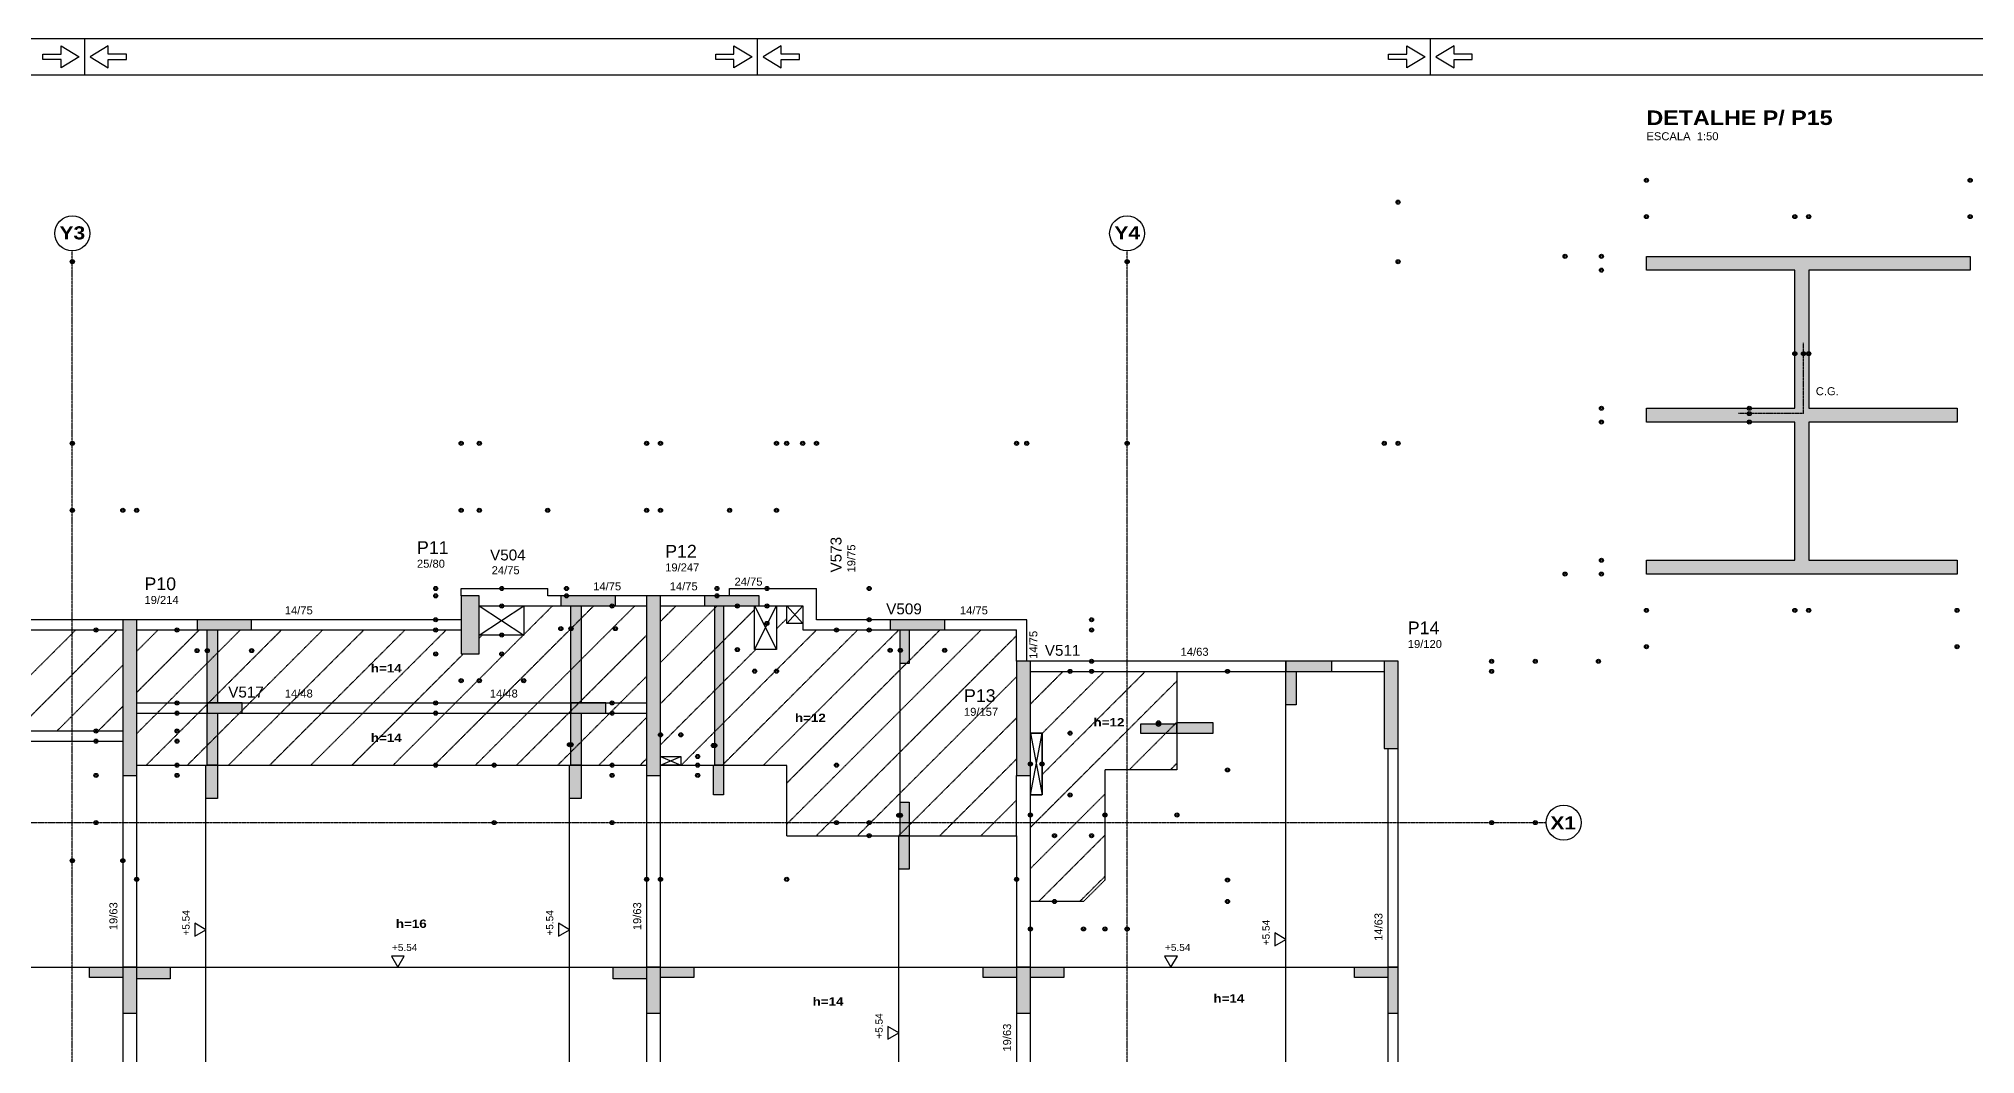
# Model space of a CAD drawing. Extents: x -15895 to 12929, y -2522 to 15173.
# Drawn here: x -11863 to -9201, y 13776 to 15173 of the extents above; entities that cross this region are included whole.
import ezdxf

# ---------------------------------------------------------------- set-up
doc = ezdxf.new("R2010")
doc.units = 0
for name, pattern in [('ESTILO_TQS_0001', [1, 0.7, -0.3]), ('ESTILO_TQS_0002', [0.4, 0.1, -0.3]), ('ESTILO_TQS_0006', [0.3, 0.2, -0.1]), ('ESTILO_TQS_0007', [2.1, 1.5, -0.2, 0.2, -0.2])]:
    doc.linetypes.add(name, pattern=pattern)
for name, color, linetype in [('MTH-179', 1, 'Continuous'), ('MTH-224', 4, 'Continuous'), ('MTH-230', 1, 'Continuous'), ('MTH-DIM-PILAR', 3, 'Continuous'), ('MTH-DIM-VIGA', 3, 'Continuous'), ('MTH-EIXO-214', 4, 'Continuous'), ('MTH-EIXO-217', 8, 'Continuous'), ('MTH-FACE-VIGA', 7, 'Continuous'), ('MTH-LINHA-SEÇÃO', 16, 'Continuous'), ('MTH-MARGEM', 5, 'Continuous'), ('MTH-PILAR-SEGUE', 5, 'Continuous'), ('MTH-SIMB_COTA', 3, 'Continuous'), ('MTH-SOMBRA21', 150, 'Continuous'), ('MTH-SOMBRA25', 253, 'Continuous'), ('MTH-TIT1-PILAR', 5, 'Continuous'), ('MTH-TIT1-VIGA', 5, 'Continuous'), ('MTH-TRACEJADO-216', 1, 'Continuous'), ('MTH-TXT', 4, 'Continuous'), ('MTH-TXT-NEGRITO', 5, 'Continuous'), ('MTH-TXT-NOTAS', 3, 'Continuous'), ('MTH-VIGA-INVERTIDA', 7, 'ESTILO_TQS_0002')]:
    doc.layers.add(name, color=color, linetype=linetype)
doc.styles.add('TQS_ARIAL', font='arial.ttf')
doc.styles.add('TQS_ARIAL_BLACK', font='ariblk.ttf')

msp = doc.modelspace()

# ---------------------------------------------------------------- linework, layer by layer
at = {"layer": 'MTH-179', "linetype": 'Continuous'}
for p, q in [((-8099.64, 15172.93), (-15894.64, 15172.93)), ((-11799.64, 15122.93), (-11799.64, 15172.93)), ((-10874.64, 15122.93), (-10874.64, 15172.93)), ((-9949.64, 15122.93), (-9949.64, 15172.93))]:
    msp.add_line(p, q, dxfattribs=at)
for points in [[(-11807.14, 15147.93), (-11832.14, 15132.93), (-11832.14, 15144.18), (-11857.14, 15144.18), (-11857.14, 15151.68), (-11832.14, 15151.68), (-11832.14, 15162.93), (-11807.14, 15147.93)], [(-11792.14, 15147.93), (-11767.14, 15132.93), (-11767.14, 15144.18), (-11742.14, 15144.18), (-11742.14, 15151.68), (-11767.14, 15151.68), (-11767.14, 15162.93), (-11792.14, 15147.93)], [(-10882.14, 15147.93), (-10907.14, 15132.93), (-10907.14, 15144.18), (-10932.14, 15144.18), (-10932.14, 15151.68), (-10907.14, 15151.68), (-10907.14, 15162.93), (-10882.14, 15147.93)], [(-10867.14, 15147.93), (-10842.14, 15132.93), (-10842.14, 15144.18), (-10817.14, 15144.18), (-10817.14, 15151.68), (-10842.14, 15151.68), (-10842.14, 15162.93), (-10867.14, 15147.93)], [(-9957.14, 15147.93), (-9982.14, 15132.93), (-9982.14, 15144.18), (-10007.14, 15144.18), (-10007.14, 15151.68), (-9982.14, 15151.68), (-9982.14, 15162.93), (-9957.14, 15147.93)], [(-9942.14, 15147.93), (-9917.14, 15132.93), (-9917.14, 15144.18), (-9892.14, 15144.18), (-9892.14, 15151.68), (-9917.14, 15151.68), (-9917.14, 15162.93), (-9942.14, 15147.93)]]:
    msp.add_lwpolyline(points, dxfattribs=at)
at = {"layer": 'MTH-224', "linetype": 'Continuous'}
for points in [[(-11648.43, 13938.58), (-11633.13, 13947.41), (-11648.43, 13956.24), (-11648.43, 13938.58)], [(-11148.46, 13938.58), (-11133.16, 13947.41), (-11148.46, 13956.24), (-11148.46, 13938.58)], [(-10163.73, 13925.23), (-10148.44, 13934.06), (-10163.73, 13942.89), (-10163.73, 13925.23)], [(-11377.95, 13911.02), (-11369.12, 13895.73), (-11360.28, 13911.02), (-11377.95, 13911.02)], [(-10315.31, 13911.02), (-10306.48, 13895.73), (-10297.64, 13911.02), (-10315.31, 13911.02)], [(-10695.74, 13796.72), (-10680.44, 13805.55), (-10695.74, 13814.38), (-10695.74, 13796.72)]]:
    msp.add_lwpolyline(points, dxfattribs=at)
at = {"layer": 'MTH-230', "linetype": 'Continuous'}
for p, q in [((-11257.16, 14352.66), (-11196.16, 14392.66)), ((-11257.16, 14392.66), (-11196.16, 14352.66)), ((-10878.66, 14332.66), (-10848.66, 14392.66)), ((-10878.66, 14392.66), (-10848.66, 14332.66)), ((-10834.66, 14392.66), (-10812.66, 14368.66)), ((-10834.66, 14368.66), (-10812.66, 14392.66)), ((-10499.66, 14132.66), (-10483.66, 14217.66)), ((-10499.66, 14217.66), (-10483.66, 14132.66)), ((-11008.16, 14173.66), (-10980.16, 14185.66)), ((-11008.16, 14185.66), (-10980.16, 14173.66))]:
    msp.add_line(p, q, dxfattribs=at)
for centre in [(-11816.66, 14905.16), (-10366.66, 14905.16), (-9766.66, 14094.66)]:
    msp.add_circle(centre, 24, dxfattribs=at)
at = {"layer": 'MTH-EIXO-214', "linetype": 'ESTILO_TQS_0007'}
for p, q in [((-11816.66, 12264.34), (-11816.66, 14881.16)), ((-10366.66, 12264.34), (-10366.66, 14881.16)), ((-15560.66, 14094.66), (-9790.66, 14094.66))]:
    msp.add_line(p, q, dxfattribs=at)
at = {"layer": 'MTH-EIXO-217', "linetype": 'ESTILO_TQS_0007'}
for q in [(-9436.9, 14754.69), (-9526.45, 14657.32)]:
    msp.add_line((-9436.9, 14657.32), q, dxfattribs=at)
at = {"layer": 'MTH-FACE-VIGA', "linetype": 'Continuous'}
for p, q in [((-11282.16, 14416.66), (-11163.16, 14416.66)), ((-11282.16, 14406.66), (-11282.16, 14416.66)), ((-11163.16, 14406.66), (-11163.16, 14416.66)), ((-11027.16, 14406.66), (-11163.16, 14406.66)), ((-10913.16, 14406.66), (-11008.16, 14406.66)), ((-10913.16, 14406.66), (-10913.16, 14416.66)), ((-10913.16, 14416.66), (-10793.66, 14416.66)), ((-10793.66, 14373.66), (-10793.66, 14416.66)), ((-11257.16, 14392.66), (-11027.16, 14392.66)), ((-11008.16, 14392.66), (-10848.66, 14392.66)), ((-10812.66, 14392.66), (-10812.66, 14373.66)), ((-11747.16, 14373.66), (-12197.16, 14373.66)), ((-12197.16, 14359.66), (-11747.16, 14359.66)), ((-11282.16, 14373.66), (-11728.16, 14373.66)), ((-11728.16, 14359.66), (-11282.16, 14359.66)), ((-10812.66, 14373.66), (-10812.66, 14359.66)), ((-10812.66, 14359.66), (-10793.66, 14359.66)), ((-10504.66, 14373.66), (-10793.66, 14373.66)), ((-10793.66, 14359.66), (-10518.66, 14359.66)), ((-10518.66, 14316.66), (-10518.66, 14359.66)), ((-10504.66, 14316.66), (-10504.66, 14373.66)), ((-10013.16, 14316.66), (-10499.66, 14316.66)), ((-10499.66, 14302.66), (-10013.16, 14302.66)), ((-11728.16, 14259.26), (-11027.16, 14259.26)), ((-11728.16, 14245.26), (-11027.16, 14245.26)), ((-11747.16, 14220.66), (-12197.16, 14220.66)), ((-12197.16, 14206.66), (-11747.16, 14206.66)), ((-10008.16, 14196.66), (-10008.16, 13653.16)), ((-9994.16, 13653.16), (-9994.16, 14196.66)), ((-11747.16, 14159.66), (-11747.16, 13716.66)), ((-11728.16, 13716.66), (-11728.16, 14159.66)), ((-11027.16, 14159.66), (-11027.16, 13716.66)), ((-11008.16, 13716.66), (-11008.16, 14159.66)), ((-10518.66, 14076.66), (-10518.66, 14159.66)), ((-10499.66, 13653.16), (-10499.66, 14159.66)), ((-10518.66, 14076.66), (-10518.66, 13653.16))]:
    msp.add_line(p, q, dxfattribs=at)
for points in [[(-11257.16, 14392.66), (-11196.16, 14392.66), (-11196.16, 14352.66), (-11257.16, 14352.66), (-11257.16, 14392.66)], [(-10878.66, 14392.66), (-10848.66, 14392.66), (-10848.66, 14332.66), (-10878.66, 14332.66), (-10878.66, 14392.66)], [(-10834.66, 14392.66), (-10812.66, 14392.66), (-10812.66, 14368.66), (-10834.66, 14368.66), (-10834.66, 14392.66)], [(-10499.66, 14217.66), (-10483.66, 14217.66), (-10483.66, 14132.66), (-10499.66, 14132.66), (-10499.66, 14217.66)], [(-11008.16, 14185.66), (-10980.16, 14185.66), (-10980.16, 14173.66), (-11008.16, 14173.66), (-11008.16, 14185.66)]]:
    msp.add_lwpolyline(points, dxfattribs=at)
at = {"layer": 'MTH-LINHA-SEÇÃO', "linetype": 'Continuous'}
for p, q in [((-11131.16, 14173.66), (-11131.16, 14392.66)), ((-11631.13, 14173.66), (-11631.13, 14359.66)), ((-10678.44, 14076.66), (-10678.44, 14359.66)), ((-10148.44, 13628.16), (-10148.44, 14316.66)), ((-10298.16, 14231.88), (-10298.16, 14229.88)), ((-11633.13, 13721.16), (-11633.13, 14173.66)), ((-11133.16, 13556.66), (-11133.16, 14173.66)), ((-10680.44, 12910.66), (-10680.44, 14076.66)), ((-12216.16, 13895.73), (-9994.16, 13895.73))]:
    msp.add_line(p, q, dxfattribs=at)
for points in [[(-11070.16, 14406.66), (-11145.16, 14406.66), (-11145.16, 14392.66), (-11070.16, 14392.66), (-11070.16, 14406.66)], [(-10872.46, 14406.66), (-10947.46, 14406.66), (-10947.46, 14392.66), (-10872.46, 14392.66), (-10872.46, 14406.66)], [(-11131.16, 14259.26), (-11131.16, 14392.66), (-11117.16, 14392.66), (-11117.16, 14259.26), (-11131.16, 14259.26)], [(-10933.46, 14173.66), (-10933.46, 14392.66), (-10921.46, 14392.66), (-10921.46, 14173.66), (-10933.46, 14173.66)], [(-11570.13, 14373.66), (-11645.13, 14373.66), (-11645.13, 14359.66), (-11570.13, 14359.66), (-11570.13, 14373.66)], [(-11631.13, 14259.26), (-11631.13, 14359.66), (-11617.13, 14359.66), (-11617.13, 14259.26), (-11631.13, 14259.26)], [(-10617.44, 14373.66), (-10692.44, 14373.66), (-10692.44, 14359.66), (-10617.44, 14359.66), (-10617.44, 14373.66)], [(-10678.44, 14313.66), (-10678.44, 14359.66), (-10666.44, 14359.66), (-10666.44, 14313.66), (-10678.44, 14313.66)], [(-10085.44, 14316.66), (-10148.44, 14316.66), (-10148.44, 14302.66), (-10085.44, 14302.66), (-10085.44, 14316.66)], [(-10148.44, 14256.66), (-10148.44, 14302.66), (-10134.44, 14302.66), (-10134.44, 14256.66), (-10148.44, 14256.66)], [(-11583.13, 14259.26), (-11631.13, 14259.26), (-11631.13, 14245.26), (-11583.13, 14245.26), (-11583.13, 14259.26)], [(-11631.13, 14173.66), (-11631.13, 14245.26), (-11617.13, 14245.26), (-11617.13, 14173.66), (-11631.13, 14173.66)], [(-11083.16, 14259.26), (-11131.16, 14259.26), (-11131.16, 14245.26), (-11083.16, 14245.26), (-11083.16, 14259.26)], [(-11131.16, 14173.66), (-11131.16, 14245.26), (-11117.16, 14245.26), (-11117.16, 14173.66), (-11131.16, 14173.66)], [(-10298.16, 14229.88), (-10348.16, 14229.88), (-10348.16, 14217.88), (-10298.16, 14217.88), (-10298.16, 14229.88)], [(-10248.16, 14231.88), (-10298.16, 14231.88), (-10298.16, 14217.88), (-10248.16, 14217.88), (-10248.16, 14231.88)], [(-11633.13, 14127.66), (-11633.13, 14173.66), (-11617.13, 14173.66), (-11617.13, 14127.66), (-11633.13, 14127.66)], [(-11133.16, 14127.66), (-11133.16, 14173.66), (-11117.16, 14173.66), (-11117.16, 14127.66), (-11133.16, 14127.66)], [(-10935.46, 14132.66), (-10935.46, 14173.66), (-10921.46, 14173.66), (-10921.46, 14132.66), (-10935.46, 14132.66)], [(-10678.44, 14076.66), (-10678.44, 14122.66), (-10666.44, 14122.66), (-10666.44, 14076.66), (-10678.44, 14076.66)], [(-10680.44, 14030.66), (-10680.44, 14076.66), (-10666.44, 14076.66), (-10666.44, 14030.66), (-10680.44, 14030.66)], [(-11793.16, 13895.73), (-11747.16, 13895.73), (-11747.16, 13881.73), (-11793.16, 13881.73), (-11793.16, 13895.73)], [(-11728.16, 13832.73), (-11728.16, 13895.73), (-11747.16, 13895.73), (-11747.16, 13832.73), (-11728.16, 13832.73)], [(-11728.16, 13895.73), (-11682.16, 13895.73), (-11682.16, 13879.73), (-11728.16, 13879.73), (-11728.16, 13895.73)], [(-11073.16, 13895.73), (-11027.16, 13895.73), (-11027.16, 13879.73), (-11073.16, 13879.73), (-11073.16, 13895.73)], [(-11008.16, 13832.73), (-11008.16, 13895.73), (-11027.16, 13895.73), (-11027.16, 13832.73), (-11008.16, 13832.73)], [(-11008.16, 13895.73), (-10962.16, 13895.73), (-10962.16, 13881.73), (-11008.16, 13881.73), (-11008.16, 13895.73)], [(-10564.66, 13895.73), (-10518.66, 13895.73), (-10518.66, 13881.73), (-10564.66, 13881.73), (-10564.66, 13895.73)], [(-10499.66, 13832.73), (-10499.66, 13895.73), (-10518.66, 13895.73), (-10518.66, 13832.73), (-10499.66, 13832.73)], [(-10499.66, 13895.73), (-10453.66, 13895.73), (-10453.66, 13881.73), (-10499.66, 13881.73), (-10499.66, 13895.73)], [(-10054.16, 13895.73), (-10008.16, 13895.73), (-10008.16, 13881.73), (-10054.16, 13881.73), (-10054.16, 13895.73)], [(-9994.16, 13832.73), (-9994.16, 13895.73), (-10008.16, 13895.73), (-10008.16, 13832.73), (-9994.16, 13832.73)]]:
    msp.add_lwpolyline(points, dxfattribs=at)
at = {"layer": 'MTH-MARGEM', "linetype": 'Continuous'}
msp.add_line((-8149.64, 15122.93), (-15719.64, 15122.93), dxfattribs=at)
at = {"layer": 'MTH-PILAR-SEGUE', "linetype": 'Continuous'}
for points in [[(-9448.78, 14455.57), (-9448.78, 14645.57), (-9652.78, 14645.57), (-9652.78, 14664.57), (-9448.78, 14664.57), (-9448.78, 14854.57), (-9652.78, 14854.57), (-9652.78, 14873.57), (-9207.78, 14873.57), (-9207.78, 14854.57), (-9429.78, 14854.57), (-9429.78, 14664.57), (-9225.78, 14664.57), (-9225.78, 14645.57), (-9429.78, 14645.57), (-9429.78, 14455.57), (-9225.78, 14455.57), (-9225.78, 14436.57), (-9652.78, 14436.57), (-9652.78, 14455.57), (-9448.78, 14455.57)], [(-11282.16, 14326.66), (-11257.16, 14326.66), (-11257.16, 14406.66), (-11282.16, 14406.66), (-11282.16, 14326.66)], [(-11027.16, 14159.66), (-11008.16, 14159.66), (-11008.16, 14406.66), (-11027.16, 14406.66), (-11027.16, 14159.66)], [(-11747.16, 14159.66), (-11728.16, 14159.66), (-11728.16, 14373.66), (-11747.16, 14373.66), (-11747.16, 14159.66)], [(-10518.66, 14159.66), (-10499.66, 14159.66), (-10499.66, 14316.66), (-10518.66, 14316.66), (-10518.66, 14159.66)], [(-10013.16, 14196.66), (-9994.16, 14196.66), (-9994.16, 14316.66), (-10013.16, 14316.66), (-10013.16, 14196.66)]]:
    msp.add_lwpolyline(points, dxfattribs=at)
at = {"layer": 'MTH-SIMB_COTA', "linetype": 'Continuous'}
for centre, radius in [((-9652.78, 14978.26), 2.8), ((-9652.78, 14978.26), 1.4), ((-9207.78, 14978.26), 2.8), ((-9207.78, 14978.26), 1.4), ((-9994.16, 14948.14), 2.8), ((-9994.16, 14948.14), 1.4), ((-9652.78, 14928.26), 2.8), ((-9652.78, 14928.26), 1.4), ((-9448.78, 14928.26), 2.8), ((-9448.78, 14928.26), 2.8), ((-9448.78, 14928.26), 1.4), ((-9448.78, 14928.26), 1.4), ((-9429.78, 14928.26), 2.8), ((-9429.78, 14928.26), 2.8), ((-9429.78, 14928.26), 1.4), ((-9429.78, 14928.26), 1.4), ((-9207.78, 14928.26), 2.8), ((-9207.78, 14928.26), 1.4), ((-11816.66, 14866.16), 2.8), ((-11816.66, 14866.16), 2.8), ((-11816.66, 14866.16), 1.4), ((-11816.66, 14866.16), 1.4), ((-10366.66, 14866.16), 2.8), ((-10366.66, 14866.16), 2.8), ((-10366.66, 14866.16), 1.4), ((-10366.66, 14866.16), 1.4), ((-9994.16, 14866.16), 2.8), ((-9994.16, 14866.16), 1.4), ((-9764.64, 14873.57), 2.8), ((-9764.64, 14873.57), 1.4), ((-9714.64, 14873.57), 2.8), ((-9714.64, 14854.57), 2.8), ((-9714.64, 14854.57), 2.8), ((-9714.64, 14873.57), 1.4), ((-9714.64, 14854.57), 1.4), ((-9714.64, 14854.57), 1.4), ((-9448.78, 14739.69), 2.8), ((-9448.78, 14739.69), 1.4), ((-9436.9, 14739.69), 2.8), ((-9436.9, 14739.69), 2.8), ((-9436.9, 14739.69), 1.4), ((-9436.9, 14739.69), 1.4), ((-9429.78, 14739.69), 2.8), ((-9429.78, 14739.69), 1.4), ((-9714.64, 14664.57), 2.8), ((-9714.64, 14664.57), 2.8), ((-9714.64, 14645.57), 2.8), ((-9714.64, 14645.57), 2.8), ((-9714.64, 14664.57), 1.4), ((-9714.64, 14664.57), 1.4), ((-9714.64, 14645.57), 1.4), ((-9714.64, 14645.57), 1.4), ((-9511.45, 14664.57), 2.8), ((-9511.45, 14657.32), 2.8), ((-9511.45, 14657.32), 2.8), ((-9511.45, 14645.57), 2.8), ((-9511.45, 14664.57), 1.4), ((-9511.45, 14657.32), 1.4), ((-9511.45, 14657.32), 1.4), ((-9511.45, 14645.57), 1.4), ((-11816.66, 14616.41), 2.8), ((-11816.66, 14616.41), 2.8), ((-11816.66, 14616.41), 1.4), ((-11816.66, 14616.41), 1.4), ((-11282.16, 14616.41), 2.8), ((-11282.16, 14616.41), 2.8), ((-11282.16, 14616.41), 1.4), ((-11282.16, 14616.41), 1.4), ((-11257.16, 14616.41), 2.8), ((-11257.16, 14616.41), 2.8), ((-11257.16, 14616.41), 1.4), ((-11257.16, 14616.41), 1.4), ((-11027.16, 14616.41), 2.8), ((-11027.16, 14616.41), 2.8), ((-11027.16, 14616.41), 1.4), ((-11027.16, 14616.41), 1.4), ((-11008.16, 14616.41), 2.8), ((-11008.16, 14616.41), 2.8), ((-11008.16, 14616.41), 1.4), ((-11008.16, 14616.41), 1.4), ((-10848.66, 14616.41), 2.8), ((-10848.66, 14616.41), 2.8), ((-10848.66, 14616.41), 1.4), ((-10848.66, 14616.41), 1.4), ((-10834.66, 14616.41), 2.8), ((-10834.66, 14616.41), 2.8), ((-10834.66, 14616.41), 1.4), ((-10834.66, 14616.41), 1.4), ((-10812.66, 14616.41), 2.8), ((-10812.66, 14616.41), 2.8), ((-10812.66, 14616.41), 1.4), ((-10812.66, 14616.41), 1.4), ((-10793.66, 14616.41), 2.8), ((-10793.66, 14616.41), 2.8), ((-10793.66, 14616.41), 1.4), ((-10793.66, 14616.41), 1.4), ((-10518.66, 14616.41), 2.8), ((-10518.66, 14616.41), 2.8), ((-10518.66, 14616.41), 1.4), ((-10518.66, 14616.41), 1.4), ((-10504.66, 14616.41), 2.8), ((-10504.66, 14616.41), 2.8), ((-10504.66, 14616.41), 1.4), ((-10504.66, 14616.41), 1.4), ((-10366.66, 14616.41), 2.8), ((-10366.66, 14616.41), 2.8), ((-10366.66, 14616.41), 1.4), ((-10366.66, 14616.41), 1.4), ((-10013.16, 14616.41), 2.8), ((-10013.16, 14616.41), 2.8), ((-10013.16, 14616.41), 1.4), ((-10013.16, 14616.41), 1.4), ((-9994.16, 14616.41), 2.8), ((-9994.16, 14616.41), 1.4), ((-11816.66, 14524.35), 2.8), ((-11816.66, 14524.35), 1.4), ((-11747.16, 14524.35), 2.8), ((-11747.16, 14524.35), 2.8), ((-11747.16, 14524.35), 1.4), ((-11747.16, 14524.35), 1.4), ((-11728.16, 14524.35), 2.8), ((-11728.16, 14524.35), 2.8), ((-11728.16, 14524.35), 1.4), ((-11728.16, 14524.35), 1.4), ((-11282.16, 14524.35), 2.8), ((-11282.16, 14524.35), 1.4), ((-11257.16, 14524.35), 2.8), ((-11257.16, 14524.35), 1.4), ((-11163.16, 14524.35), 2.8), ((-11163.16, 14524.35), 2.8), ((-11163.16, 14524.35), 1.4), ((-11163.16, 14524.35), 1.4), ((-11027.16, 14524.35), 2.8), ((-11027.16, 14524.35), 1.4), ((-11008.16, 14524.35), 2.8), ((-11008.16, 14524.35), 1.4), ((-10913.16, 14524.35), 2.8), ((-10913.16, 14524.35), 2.8), ((-10913.16, 14524.35), 1.4), ((-10913.16, 14524.35), 1.4), ((-10848.66, 14524.35), 2.8), ((-10848.66, 14524.35), 1.4), ((-9714.64, 14455.57), 2.8), ((-9714.64, 14455.57), 2.8), ((-9714.64, 14455.57), 1.4), ((-9714.64, 14455.57), 1.4), ((-9764.64, 14436.57), 2.8), ((-9764.64, 14436.57), 1.4), ((-9714.64, 14436.57), 2.8), ((-9714.64, 14436.57), 1.4), ((-11317.06, 14416.66), 2.8), ((-11317.06, 14406.66), 2.8), ((-11317.06, 14406.66), 2.8), ((-11317.06, 14416.66), 1.4), ((-11317.06, 14406.66), 1.4), ((-11317.06, 14406.66), 1.4), ((-11226.29, 14416.66), 2.8), ((-11226.29, 14416.66), 1.4), ((-11137.34, 14416.66), 2.8), ((-11137.34, 14406.66), 2.8), ((-11137.34, 14416.66), 1.4), ((-11137.34, 14406.66), 1.4), ((-10930.57, 14416.66), 2.8), ((-10930.57, 14406.66), 2.8), ((-10930.57, 14416.66), 1.4), ((-10930.57, 14406.66), 1.4), ((-10861.85, 14416.66), 2.8), ((-10861.85, 14416.66), 1.4), ((-10721.25, 14416.66), 2.8), ((-10721.25, 14416.66), 1.4), ((-11317.06, 14373.66), 2.8), ((-11226.29, 14392.66), 2.8), ((-11226.29, 14392.66), 2.8), ((-11226.29, 14392.66), 1.4), ((-11226.29, 14392.66), 1.4), ((-11074.62, 14392.66), 2.8), ((-11074.62, 14392.66), 1.4), ((-10902.44, 14392.66), 2.8), ((-10902.44, 14392.66), 1.4), ((-10861.85, 14392.66), 2.8), ((-10861.85, 14392.66), 2.8), ((-10861.85, 14392.66), 1.4), ((-10861.85, 14392.66), 1.4), ((-10721.25, 14373.66), 2.8), ((-10415.57, 14373.66), 2.8), ((-9652.78, 14386.57), 2.8), ((-9652.78, 14386.57), 1.4), ((-9448.78, 14386.57), 2.8), ((-9448.78, 14386.57), 2.8), ((-9448.78, 14386.57), 1.4), ((-9448.78, 14386.57), 1.4), ((-9429.78, 14386.57), 2.8), ((-9429.78, 14386.57), 2.8), ((-9429.78, 14386.57), 1.4), ((-9429.78, 14386.57), 1.4), ((-9225.78, 14386.57), 2.8), ((-9225.78, 14386.57), 1.4), ((-11784.1, 14359.66), 2.8), ((-11784.1, 14359.66), 1.4), ((-11672.66, 14359.66), 2.8), ((-11672.66, 14359.66), 1.4), ((-11317.06, 14359.66), 2.8), ((-11317.06, 14373.66), 1.4), ((-11317.06, 14359.66), 1.4), ((-11226.29, 14352.66), 2.8), ((-11226.29, 14352.66), 2.8), ((-11226.29, 14352.66), 1.4), ((-11226.29, 14352.66), 1.4), ((-11145.16, 14361.54), 2.8), ((-11145.16, 14361.54), 1.4), ((-11131.16, 14361.54), 2.8), ((-11131.16, 14361.54), 2.8), ((-11131.16, 14361.54), 1.4), ((-11131.16, 14361.54), 1.4), ((-11070.16, 14361.54), 2.8), ((-11070.16, 14361.54), 1.4), ((-10861.85, 14368.66), 2.8), ((-10861.85, 14368.66), 1.4), ((-10766.22, 14359.66), 2.8), ((-10766.22, 14359.66), 1.4), ((-10721.25, 14359.66), 2.8), ((-10721.25, 14373.66), 1.4), ((-10721.25, 14359.66), 1.4), ((-10415.57, 14359.66), 2.8), ((-10415.57, 14359.66), 2.8), ((-10415.57, 14373.66), 1.4), ((-10415.57, 14359.66), 1.4), ((-10415.57, 14359.66), 1.4), ((-11645.13, 14331.3), 2.8), ((-11645.13, 14331.3), 1.4), ((-11631.13, 14331.3), 2.8), ((-11631.13, 14331.3), 2.8), ((-11631.13, 14331.3), 1.4), ((-11631.13, 14331.3), 1.4), ((-11570.13, 14331.3), 2.8), ((-11570.13, 14331.3), 1.4), ((-11317.06, 14326.66), 2.8), ((-11317.06, 14326.66), 2.8), ((-11317.06, 14326.66), 1.4), ((-11317.06, 14326.66), 1.4), ((-11226.29, 14326.66), 2.8), ((-11226.29, 14326.66), 1.4), ((-10902.44, 14332.66), 2.8), ((-10902.44, 14332.66), 1.4), ((-10692.44, 14331.78), 2.8), ((-10692.44, 14331.78), 1.4), ((-10678.44, 14331.78), 2.8), ((-10678.44, 14331.78), 2.8), ((-10678.44, 14331.78), 1.4), ((-10678.44, 14331.78), 1.4), ((-10617.44, 14331.78), 2.8), ((-10617.44, 14331.78), 1.4), ((-9652.78, 14336.57), 2.8), ((-9652.78, 14336.57), 1.4), ((-9225.78, 14336.57), 2.8), ((-9225.78, 14336.57), 1.4), ((-10878.66, 14302.97), 2.8), ((-10878.66, 14302.97), 1.4), ((-10848.66, 14302.97), 2.8), ((-10848.66, 14302.97), 1.4), ((-10445.02, 14302.66), 2.8), ((-10445.02, 14302.66), 1.4), ((-10415.57, 14316.66), 2.8), ((-10415.57, 14302.66), 2.8), ((-10415.57, 14316.66), 1.4), ((-10415.57, 14302.66), 1.4), ((-10228.71, 14302.66), 2.8), ((-10228.71, 14302.66), 1.4), ((-9865.66, 14316.66), 2.8), ((-9865.66, 14302.66), 2.8), ((-9865.66, 14302.66), 2.8), ((-9865.66, 14316.66), 1.4), ((-9865.66, 14302.66), 1.4), ((-9865.66, 14302.66), 1.4), ((-9805.66, 14316.66), 2.8), ((-9805.66, 14316.66), 1.4), ((-9718.75, 14316.66), 2.8), ((-9718.75, 14316.66), 1.4), ((-11282.16, 14289.95), 2.8), ((-11282.16, 14289.95), 1.4), ((-11257.16, 14289.95), 2.8), ((-11257.16, 14289.95), 2.8), ((-11257.16, 14289.95), 1.4), ((-11257.16, 14289.95), 1.4), ((-11196.16, 14289.95), 2.8), ((-11196.16, 14289.95), 1.4), ((-11672.66, 14259.26), 2.8), ((-11672.66, 14245.26), 2.8), ((-11672.66, 14259.26), 1.4), ((-11672.66, 14245.26), 1.4), ((-11317.06, 14259.26), 2.8), ((-11317.06, 14245.26), 2.8), ((-11317.06, 14259.26), 1.4), ((-11317.06, 14245.26), 1.4), ((-11074.62, 14259.26), 2.8), ((-11074.62, 14245.26), 2.8), ((-11074.62, 14259.26), 1.4), ((-11074.62, 14245.26), 1.4), ((-11784.1, 14220.66), 2.8), ((-11784.1, 14220.66), 1.4), ((-11672.66, 14220.66), 2.8), ((-11672.66, 14220.66), 2.8), ((-11672.66, 14220.66), 1.4), ((-11672.66, 14220.66), 1.4), ((-11008.16, 14215.4), 2.8), ((-11008.16, 14215.4), 1.4), ((-10980.16, 14215.4), 2.8), ((-10980.16, 14215.4), 1.4), ((-10445.02, 14217.66), 2.8), ((-10445.02, 14217.66), 2.8), ((-10445.02, 14217.66), 1.4), ((-10445.02, 14217.66), 1.4), ((-10323.48, 14231.88), 2.8), ((-10323.48, 14231.88), 2.8), ((-10323.48, 14231.88), 2.8), ((-10323.48, 14229.88), 2.8), ((-10323.48, 14229.88), 2.8), ((-10323.48, 14229.88), 2.8), ((-10323.48, 14231.88), 1.4), ((-10323.48, 14231.88), 1.4), ((-10323.48, 14231.88), 1.4), ((-10323.48, 14229.88), 1.4), ((-10323.48, 14229.88), 1.4), ((-10323.48, 14229.88), 1.4), ((-11784.1, 14206.66), 2.8), ((-11784.1, 14206.66), 1.4), ((-11672.66, 14206.66), 2.8), ((-11672.66, 14206.66), 2.8), ((-11672.66, 14206.66), 1.4), ((-11672.66, 14206.66), 1.4), ((-11133.16, 14201.76), 2.8), ((-11133.16, 14201.76), 2.8), ((-11133.16, 14201.76), 2.8), ((-11133.16, 14201.76), 1.4), ((-11133.16, 14201.76), 1.4), ((-11133.16, 14201.76), 1.4), ((-11131.16, 14201.76), 2.8), ((-11131.16, 14201.76), 2.8), ((-11131.16, 14201.76), 2.8), ((-11131.16, 14201.76), 1.4), ((-11131.16, 14201.76), 1.4), ((-11131.16, 14201.76), 1.4), ((-10935.46, 14200.75), 2.8), ((-10935.46, 14200.75), 1.4), ((-10933.46, 14200.75), 2.8), ((-10933.46, 14200.75), 1.4), ((-11784.1, 14159.66), 2.8), ((-11784.1, 14159.66), 2.8), ((-11672.66, 14173.66), 2.8), ((-11672.66, 14173.66), 2.8), ((-11672.66, 14159.66), 2.8), ((-11672.66, 14159.66), 2.8), ((-11672.66, 14173.66), 1.4), ((-11672.66, 14173.66), 1.4), ((-11317.06, 14173.66), 2.8), ((-11317.06, 14173.66), 1.4), ((-11236.8, 14173.66), 2.8), ((-11236.8, 14173.66), 1.4), ((-11074.62, 14173.66), 2.8), ((-11074.62, 14173.66), 2.8), ((-11074.62, 14159.66), 2.8), ((-11074.62, 14159.66), 2.8), ((-11074.62, 14173.66), 1.4), ((-11074.62, 14173.66), 1.4), ((-10956.99, 14185.66), 2.8), ((-10956.99, 14173.66), 2.8), ((-10956.99, 14173.66), 2.8), ((-10956.99, 14159.66), 2.8), ((-10956.99, 14185.66), 1.4), ((-10956.99, 14173.66), 1.4), ((-10956.99, 14173.66), 1.4), ((-10766.22, 14173.66), 2.8), ((-10766.22, 14173.66), 2.8), ((-10766.22, 14173.66), 1.4), ((-10766.22, 14173.66), 1.4), ((-10499.66, 14175.16), 2.8), ((-10499.66, 14175.16), 1.4), ((-10483.66, 14175.16), 2.8), ((-10483.66, 14175.16), 1.4), ((-10228.71, 14167.16), 2.8), ((-10228.71, 14167.16), 2.8), ((-10228.71, 14167.16), 1.4), ((-10228.71, 14167.16), 1.4), ((-11784.1, 14159.66), 1.4), ((-11784.1, 14159.66), 1.4), ((-11672.66, 14159.66), 1.4), ((-11672.66, 14159.66), 1.4), ((-11074.62, 14159.66), 1.4), ((-11074.62, 14159.66), 1.4), ((-10956.99, 14159.66), 1.4), ((-10445.02, 14132.66), 2.8), ((-10445.02, 14132.66), 1.4), ((-11784.1, 14094.66), 2.8), ((-11784.1, 14094.66), 1.4), ((-11236.8, 14094.66), 2.8), ((-11236.8, 14094.66), 2.8), ((-11236.8, 14094.66), 1.4), ((-11236.8, 14094.66), 1.4), ((-11074.62, 14094.66), 2.8), ((-11074.62, 14094.66), 1.4), ((-10766.22, 14094.66), 2.8), ((-10766.22, 14094.66), 1.4), ((-10721.25, 14094.66), 2.8), ((-10721.25, 14094.66), 2.8), ((-10721.25, 14094.66), 1.4), ((-10721.25, 14094.66), 1.4), ((-10680.44, 14104.76), 2.8), ((-10680.44, 14104.76), 2.8), ((-10680.44, 14104.76), 1.4), ((-10680.44, 14104.76), 1.4), ((-10678.44, 14104.76), 2.8), ((-10678.44, 14104.76), 2.8), ((-10678.44, 14104.76), 1.4), ((-10678.44, 14104.76), 1.4), ((-10499.66, 14105.16), 2.8), ((-10499.66, 14105.16), 1.4), ((-10397.16, 14105.16), 2.8), ((-10397.16, 14105.16), 2.8), ((-10397.16, 14105.16), 1.4), ((-10397.16, 14105.16), 1.4), ((-10298.16, 14105.16), 2.8), ((-10298.16, 14105.16), 1.4), ((-9865.66, 14094.66), 2.8), ((-9865.66, 14094.66), 2.8), ((-9865.66, 14094.66), 1.4), ((-9865.66, 14094.66), 1.4), ((-9805.66, 14094.66), 2.8), ((-9805.66, 14094.66), 2.8), ((-9805.66, 14094.66), 1.4), ((-9805.66, 14094.66), 1.4), ((-10721.25, 14076.66), 2.8), ((-10721.25, 14076.66), 2.8), ((-10721.25, 14076.66), 1.4), ((-10721.25, 14076.66), 1.4), ((-10466.52, 14076.66), 2.8), ((-10466.52, 14076.66), 1.4), ((-10415.57, 14076.66), 2.8), ((-10415.57, 14076.66), 2.8), ((-10415.57, 14076.66), 1.4), ((-10415.57, 14076.66), 1.4), ((-11816.66, 14042.26), 2.8), ((-11816.66, 14042.26), 2.8), ((-11816.66, 14042.26), 1.4), ((-11816.66, 14042.26), 1.4), ((-11747.16, 14042.26), 2.8), ((-11747.16, 14042.26), 1.4), ((-11728.16, 14016.66), 2.8), ((-11728.16, 14016.66), 1.4), ((-11027.16, 14016.66), 2.8), ((-11027.16, 14016.66), 1.4), ((-11008.16, 14016.66), 2.8), ((-11008.16, 14016.66), 1.4), ((-10834.66, 14016.66), 2.8), ((-10834.66, 14016.66), 2.8), ((-10834.66, 14016.66), 1.4), ((-10834.66, 14016.66), 1.4), ((-10518.66, 14016.66), 2.8), ((-10518.66, 14016.66), 1.4), ((-10228.71, 14015.66), 2.8), ((-10228.71, 14015.66), 2.8), ((-10228.71, 14015.66), 1.4), ((-10228.71, 14015.66), 1.4), ((-10466.52, 13986.16), 2.8), ((-10466.52, 13986.16), 1.4), ((-10228.71, 13986.16), 2.8), ((-10228.71, 13986.16), 1.4), ((-10499.66, 13948.41), 2.8), ((-10499.66, 13948.41), 1.4), ((-10426.66, 13948.41), 2.8), ((-10426.66, 13948.41), 2.8), ((-10426.66, 13948.41), 1.4), ((-10426.66, 13948.41), 1.4), ((-10397.16, 13948.41), 2.8), ((-10397.16, 13948.41), 2.8), ((-10397.16, 13948.41), 1.4), ((-10397.16, 13948.41), 1.4), ((-10366.66, 13948.41), 2.8), ((-10366.66, 13948.41), 1.4)]:
    msp.add_circle(centre, radius, dxfattribs=at)
at = {"layer": 'MTH-SOMBRA21', "linetype": 'Continuous'}
for points in [[(-11070.16, 14406.66), (-11145.16, 14406.66), (-11145.16, 14392.66)], [(-11070.16, 14406.66), (-11145.16, 14392.66), (-11070.16, 14392.66)], [(-11070.16, 14406.66), (-11070.16, 14392.66), (-11070.16, 14406.66)], [(-10872.46, 14406.66), (-10947.46, 14406.66), (-10947.46, 14392.66)], [(-10872.46, 14406.66), (-10947.46, 14392.66), (-10872.46, 14392.66)], [(-10872.46, 14406.66), (-10872.46, 14392.66), (-10872.46, 14406.66)], [(-11131.16, 14259.26), (-11131.16, 14392.66), (-11117.16, 14392.66)], [(-11131.16, 14259.26), (-11117.16, 14392.66), (-11117.16, 14259.26)], [(-10933.46, 14173.66), (-10933.46, 14392.66), (-10921.46, 14392.66)], [(-10933.46, 14173.66), (-10921.46, 14392.66), (-10921.46, 14173.66)], [(-11570.13, 14373.66), (-11645.13, 14373.66), (-11645.13, 14359.66)], [(-11570.13, 14373.66), (-11645.13, 14359.66), (-11570.13, 14359.66)], [(-11631.13, 14259.26), (-11631.13, 14359.66), (-11617.13, 14359.66)], [(-11631.13, 14259.26), (-11617.13, 14359.66), (-11617.13, 14259.26)], [(-11570.13, 14373.66), (-11570.13, 14359.66), (-11570.13, 14373.66)], [(-10617.44, 14373.66), (-10692.44, 14373.66), (-10692.44, 14359.66)], [(-10617.44, 14373.66), (-10692.44, 14359.66), (-10617.44, 14359.66)], [(-10678.44, 14313.66), (-10678.44, 14359.66), (-10666.44, 14359.66)], [(-10678.44, 14313.66), (-10666.44, 14359.66), (-10666.44, 14313.66)], [(-10617.44, 14373.66), (-10617.44, 14359.66), (-10617.44, 14373.66)], [(-10678.44, 14313.66), (-10666.44, 14313.66), (-10678.44, 14313.66)], [(-10085.44, 14316.66), (-10148.44, 14316.66), (-10148.44, 14302.66)], [(-10085.44, 14316.66), (-10148.44, 14302.66), (-10085.44, 14302.66)], [(-10148.44, 14256.66), (-10148.44, 14302.66), (-10134.44, 14302.66)], [(-10148.44, 14256.66), (-10134.44, 14302.66), (-10134.44, 14256.66)], [(-10085.44, 14316.66), (-10085.44, 14302.66), (-10085.44, 14316.66)], [(-11631.13, 14259.26), (-11617.13, 14259.26), (-11631.13, 14259.26)], [(-11583.13, 14259.26), (-11631.13, 14259.26), (-11631.13, 14245.26)], [(-11583.13, 14259.26), (-11631.13, 14245.26), (-11583.13, 14245.26)], [(-11631.13, 14173.66), (-11631.13, 14245.26), (-11617.13, 14245.26)], [(-11631.13, 14173.66), (-11617.13, 14245.26), (-11617.13, 14173.66)], [(-11583.13, 14259.26), (-11583.13, 14245.26), (-11583.13, 14259.26)], [(-11131.16, 14259.26), (-11117.16, 14259.26), (-11131.16, 14259.26)], [(-11083.16, 14259.26), (-11131.16, 14259.26), (-11131.16, 14245.26)], [(-11083.16, 14259.26), (-11131.16, 14245.26), (-11083.16, 14245.26)], [(-11131.16, 14173.66), (-11131.16, 14245.26), (-11117.16, 14245.26)], [(-11131.16, 14173.66), (-11117.16, 14245.26), (-11117.16, 14173.66)], [(-11083.16, 14259.26), (-11083.16, 14245.26), (-11083.16, 14259.26)], [(-10148.44, 14256.66), (-10134.44, 14256.66), (-10148.44, 14256.66)], [(-10298.16, 14229.88), (-10348.16, 14229.88), (-10348.16, 14217.88)], [(-10298.16, 14229.88), (-10348.16, 14217.88), (-10298.16, 14217.88)], [(-10248.16, 14231.88), (-10298.16, 14231.88), (-10298.16, 14217.88)], [(-10248.16, 14231.88), (-10298.16, 14217.88), (-10248.16, 14217.88)], [(-10298.16, 14229.88), (-10298.16, 14217.88), (-10298.16, 14229.88)], [(-10248.16, 14231.88), (-10248.16, 14217.88), (-10248.16, 14231.88)], [(-11633.13, 14127.66), (-11633.13, 14173.66), (-11617.13, 14173.66)], [(-11633.13, 14127.66), (-11617.13, 14173.66), (-11617.13, 14127.66)], [(-11631.13, 14173.66), (-11617.13, 14173.66), (-11631.13, 14173.66)], [(-11133.16, 14127.66), (-11133.16, 14173.66), (-11117.16, 14173.66)], [(-11133.16, 14127.66), (-11117.16, 14173.66), (-11117.16, 14127.66)], [(-11131.16, 14173.66), (-11117.16, 14173.66), (-11131.16, 14173.66)], [(-10935.46, 14132.66), (-10935.46, 14173.66), (-10921.46, 14173.66)], [(-10935.46, 14132.66), (-10921.46, 14173.66), (-10921.46, 14132.66)], [(-10933.46, 14173.66), (-10921.46, 14173.66), (-10933.46, 14173.66)], [(-11633.13, 14127.66), (-11617.13, 14127.66), (-11633.13, 14127.66)], [(-11133.16, 14127.66), (-11117.16, 14127.66), (-11133.16, 14127.66)], [(-10935.46, 14132.66), (-10921.46, 14132.66), (-10935.46, 14132.66)], [(-10678.44, 14076.66), (-10678.44, 14122.66), (-10666.44, 14122.66)], [(-10678.44, 14076.66), (-10666.44, 14122.66), (-10666.44, 14076.66)], [(-10680.44, 14030.66), (-10680.44, 14076.66), (-10666.44, 14076.66)], [(-10680.44, 14030.66), (-10666.44, 14076.66), (-10666.44, 14030.66)], [(-10678.44, 14076.66), (-10666.44, 14076.66), (-10678.44, 14076.66)], [(-10680.44, 14030.66), (-10666.44, 14030.66), (-10680.44, 14030.66)], [(-11793.16, 13895.73), (-11747.16, 13895.73), (-11747.16, 13881.73)], [(-11793.16, 13895.73), (-11747.16, 13881.73), (-11793.16, 13881.73)], [(-11793.16, 13895.73), (-11793.16, 13881.73), (-11793.16, 13895.73)], [(-11728.16, 13832.73), (-11728.16, 13895.73), (-11747.16, 13895.73)], [(-11728.16, 13832.73), (-11747.16, 13895.73), (-11747.16, 13832.73)], [(-11728.16, 13895.73), (-11682.16, 13895.73), (-11682.16, 13879.73)], [(-11728.16, 13895.73), (-11682.16, 13879.73), (-11728.16, 13879.73)], [(-11728.16, 13895.73), (-11728.16, 13879.73), (-11728.16, 13895.73)], [(-11073.16, 13895.73), (-11027.16, 13895.73), (-11027.16, 13879.73)], [(-11073.16, 13895.73), (-11027.16, 13879.73), (-11073.16, 13879.73)], [(-11073.16, 13895.73), (-11073.16, 13879.73), (-11073.16, 13895.73)], [(-11008.16, 13832.73), (-11008.16, 13895.73), (-11027.16, 13895.73)], [(-11008.16, 13832.73), (-11027.16, 13895.73), (-11027.16, 13832.73)], [(-11008.16, 13895.73), (-10962.16, 13895.73), (-10962.16, 13881.73)], [(-11008.16, 13895.73), (-10962.16, 13881.73), (-11008.16, 13881.73)], [(-11008.16, 13895.73), (-11008.16, 13881.73), (-11008.16, 13895.73)], [(-10564.66, 13895.73), (-10518.66, 13895.73), (-10518.66, 13881.73)], [(-10564.66, 13895.73), (-10518.66, 13881.73), (-10564.66, 13881.73)], [(-10564.66, 13895.73), (-10564.66, 13881.73), (-10564.66, 13895.73)], [(-10499.66, 13832.73), (-10499.66, 13895.73), (-10518.66, 13895.73)], [(-10499.66, 13832.73), (-10518.66, 13895.73), (-10518.66, 13832.73)], [(-10499.66, 13895.73), (-10453.66, 13895.73), (-10453.66, 13881.73)], [(-10499.66, 13895.73), (-10453.66, 13881.73), (-10499.66, 13881.73)], [(-10499.66, 13895.73), (-10499.66, 13881.73), (-10499.66, 13895.73)], [(-10054.16, 13895.73), (-10008.16, 13895.73), (-10008.16, 13881.73)], [(-10054.16, 13895.73), (-10008.16, 13881.73), (-10054.16, 13881.73)], [(-10054.16, 13895.73), (-10054.16, 13881.73), (-10054.16, 13895.73)], [(-9994.16, 13832.73), (-9994.16, 13895.73), (-10008.16, 13895.73)], [(-9994.16, 13832.73), (-10008.16, 13895.73), (-10008.16, 13832.73)], [(-11728.16, 13832.73), (-11747.16, 13832.73), (-11728.16, 13832.73)], [(-11008.16, 13832.73), (-11027.16, 13832.73), (-11008.16, 13832.73)], [(-10499.66, 13832.73), (-10518.66, 13832.73), (-10499.66, 13832.73)], [(-9994.16, 13832.73), (-10008.16, 13832.73), (-9994.16, 13832.73)]]:
    msp.add_solid(points, dxfattribs=at)
at = {"layer": 'MTH-SOMBRA25', "linetype": 'Continuous'}
for points in [[(-9207.78, 14873.57), (-9448.78, 14854.57), (-9652.78, 14854.57)], [(-9207.78, 14873.57), (-9652.78, 14854.57), (-9652.78, 14873.57)], [(-9429.78, 14854.57), (-9448.78, 14854.57), (-9207.78, 14873.57)], [(-9429.78, 14854.57), (-9448.78, 14664.57), (-9448.78, 14854.57)], [(-9429.78, 14645.57), (-9448.78, 14664.57), (-9429.78, 14854.57)], [(-9429.78, 14854.57), (-9207.78, 14873.57), (-9207.78, 14854.57)], [(-9429.78, 14664.57), (-9429.78, 14645.57), (-9429.78, 14854.57)], [(-9448.78, 14664.57), (-9448.78, 14645.57), (-9652.78, 14645.57)], [(-9448.78, 14664.57), (-9652.78, 14645.57), (-9652.78, 14664.57)], [(-9429.78, 14455.57), (-9448.78, 14455.57), (-9448.78, 14664.57)], [(-9448.78, 14455.57), (-9448.78, 14645.57), (-9448.78, 14664.57)], [(-9429.78, 14645.57), (-9429.78, 14455.57), (-9448.78, 14664.57)], [(-9429.78, 14664.57), (-9225.78, 14664.57), (-9225.78, 14645.57)], [(-9429.78, 14664.57), (-9225.78, 14645.57), (-9429.78, 14645.57)], [(-9652.78, 14436.57), (-9652.78, 14455.57), (-9448.78, 14455.57)], [(-9652.78, 14436.57), (-9448.78, 14455.57), (-9225.78, 14436.57)], [(-9225.78, 14436.57), (-9448.78, 14455.57), (-9429.78, 14455.57)], [(-9225.78, 14455.57), (-9225.78, 14436.57), (-9429.78, 14455.57)], [(-11282.16, 14326.66), (-11257.16, 14326.66), (-11257.16, 14406.66)], [(-11282.16, 14326.66), (-11257.16, 14406.66), (-11282.16, 14406.66)], [(-11282.16, 14326.66), (-11282.16, 14406.66), (-11282.16, 14326.66)], [(-11027.16, 14159.66), (-11008.16, 14159.66), (-11008.16, 14406.66)], [(-11027.16, 14159.66), (-11008.16, 14406.66), (-11027.16, 14406.66)], [(-11027.16, 14159.66), (-11027.16, 14406.66), (-11027.16, 14159.66)], [(-11747.16, 14159.66), (-11728.16, 14159.66), (-11728.16, 14373.66)], [(-11747.16, 14159.66), (-11728.16, 14373.66), (-11747.16, 14373.66)], [(-11747.16, 14159.66), (-11747.16, 14373.66), (-11747.16, 14159.66)], [(-10518.66, 14159.66), (-10499.66, 14159.66), (-10499.66, 14316.66)], [(-10518.66, 14159.66), (-10499.66, 14316.66), (-10518.66, 14316.66)], [(-10518.66, 14159.66), (-10518.66, 14316.66), (-10518.66, 14159.66)], [(-10013.16, 14196.66), (-9994.16, 14196.66), (-9994.16, 14316.66)], [(-10013.16, 14196.66), (-9994.16, 14316.66), (-10013.16, 14316.66)], [(-10013.16, 14196.66), (-10013.16, 14316.66), (-10013.16, 14196.66)]]:
    msp.add_solid(points, dxfattribs=at)
at = {"layer": 'MTH-TRACEJADO-216', "linetype": 'ESTILO_TQS_0001'}
for p, q in [((-11319.1, 14173.66), (-11100.1, 14392.66)), ((-11262.53, 14173.66), (-11043.53, 14392.66)), ((-11196.16, 14353.16), (-11156.67, 14392.66)), ((-11008.16, 14314.89), (-10930.39, 14392.66)), ((-11008.16, 14371.46), (-10986.96, 14392.66)), ((-11008.16, 14258.32), (-10878.66, 14387.82)), ((-10848.66, 14361.25), (-10834.66, 14375.25)), ((-11950.92, 14220.66), (-11811.92, 14359.66)), ((-11894.35, 14220.66), (-11755.35, 14359.66)), ((-11728.16, 14217.14), (-11585.65, 14359.66)), ((-11728.16, 14273.71), (-11642.22, 14359.66)), ((-11728.16, 14330.28), (-11698.79, 14359.66)), ((-11715.08, 14173.66), (-11529.08, 14359.66)), ((-11658.51, 14173.66), (-11472.51, 14359.66)), ((-11601.94, 14173.66), (-11415.94, 14359.66)), ((-11545.37, 14173.66), (-11359.37, 14359.66)), ((-11488.81, 14173.66), (-11302.81, 14359.66)), ((-11375.67, 14173.66), (-11196.67, 14352.66)), ((-11257.16, 14348.73), (-11253.24, 14352.66)), ((-11205.96, 14173.66), (-11027.16, 14352.46)), ((-10979.69, 14173.66), (-10793.69, 14359.66)), ((-10923.12, 14173.66), (-10737.12, 14359.66)), ((-10866.55, 14173.66), (-10680.55, 14359.66)), ((-10834.66, 14092.41), (-10567.42, 14359.66)), ((-10834.66, 14148.98), (-10623.98, 14359.66)), ((-10793.85, 14076.66), (-10518.66, 14351.84)), ((-11432.24, 14173.66), (-11279.24, 14326.66)), ((-11008.16, 14201.75), (-10877.26, 14332.66)), ((-11837.79, 14220.66), (-11747.16, 14311.28)), ((-11149.39, 14173.66), (-11027.16, 14295.89)), ((-10737.28, 14076.66), (-10518.66, 14295.27)), ((-10499.66, 14257.7), (-10454.71, 14302.66)), ((-10471.09, 14229.72), (-10398.14, 14302.66)), ((-10373.24, 14270.99), (-10341.57, 14302.66)), ((-10378.29, 14265.95), (-10373.24, 14270.99)), ((-10333.86, 14253.8), (-10298.16, 14289.5)), ((-11781.22, 14220.66), (-11747.16, 14254.71)), ((-10483.66, 14160.57), (-10378.29, 14265.95)), ((-10435.99, 14151.68), (-10333.86, 14253.8)), ((-11092.83, 14173.66), (-11027.16, 14239.32)), ((-10680.71, 14076.66), (-10518.66, 14238.7)), ((-10483.66, 14217.14), (-10482.7, 14218.1)), ((-10482.7, 14218.1), (-10471.09, 14229.72)), ((-10363.94, 14167.16), (-10298.16, 14232.93)), ((-11036.26, 14173.66), (-11027.16, 14182.75)), ((-10624.14, 14076.66), (-10518.66, 14182.14)), ((-10307.37, 14167.16), (-10298.16, 14176.36)), ((-10475.64, 14112.03), (-10435.99, 14151.68)), ((-10567.57, 14076.66), (-10518.66, 14125.57)), ((-10484.81, 14102.85), (-10475.64, 14112.03)), ((-10459.79, 14071.3), (-10403.64, 14127.46)), ((-10403.64, 14127.46), (-10397.16, 14133.93)), ((-10499.66, 14088), (-10484.81, 14102.85)), ((-10499.66, 14031.43), (-10466, 14065.1)), ((-10466, 14065.1), (-10459.79, 14071.3)), ((-10443.95, 14030.58), (-10414.65, 14059.88)), ((-10414.65, 14059.88), (-10397.16, 14077.36)), ((-10447.19, 14027.34), (-10443.95, 14030.58)), ((-10488.37, 13986.16), (-10447.19, 14027.34)), ((-10425.67, 13992.29), (-10397.16, 14020.79)), ((-10431.8, 13986.16), (-10428.37, 13989.59)), ((-10428.37, 13989.59), (-10428.1, 13989.86)), ((-10428.1, 13989.86), (-10425.67, 13992.29))]:
    msp.add_line(p, q, dxfattribs=at)
msp.add_lwpolyline([(-10298.16, 14302.66), (-10298.16, 14167.16), (-10397.16, 14167.16), (-10397.16, 14015.66), (-10426.66, 13986.16), (-10499.66, 13986.16), (-10499.66, 14132.66), (-10483.66, 14132.66), (-10483.66, 14217.66), (-10499.66, 14217.66), (-10499.66, 14302.66), (-10298.16, 14302.66)], dxfattribs=at)
at = {"layer": 'MTH-VIGA-INVERTIDA', "linetype": 'ESTILO_TQS_0006'}
for p, q in [((-10848.66, 14392.66), (-10834.66, 14392.66)), ((-11728.16, 14173.66), (-11027.16, 14173.66)), ((-11008.16, 14173.66), (-10834.66, 14173.66)), ((-10834.66, 14076.66), (-10834.66, 14173.66)), ((-10834.66, 14076.66), (-10518.66, 14076.66))]:
    msp.add_line(p, q, dxfattribs=at)

# ---------------------------------------------------------------- texts
at = {"layer": 'MTH-DIM-PILAR', "linetype": 'Continuous', "style": 'TQS_ARIAL'}
for s, p in [('25/80', (-11342.89, 14445.3)), ('19/247', (-11001.69, 14440.23)), ('19/214', (-11717.49, 14395.43)), ('19/120', (-9980.89, 14334.83)), ('19/157', (-10590.95, 14241.57))]:
    msp.add_text(s, height=11, dxfattribs=at).set_placement(p)
at = {"layer": 'MTH-DIM-VIGA', "linetype": 'Continuous', "style": 'TQS_ARIAL'}
for s, p in [('19/75', (-10740.28, 14438.76)), ('14/75', (-10490.09, 14319.99)), ('19/63', (-11754.66, 13946.66)), ('19/63', (-11034.66, 13946.66)), ('14/63', (-10015.66, 13931.91)), ('19/63', (-10526.16, 13779.68))]:
    msp.add_text(s, height=11, rotation=90, dxfattribs=at).set_placement(p)
for s, p in [('24/75', (-11240.17, 14436.32)), ('24/75', (-10906.35, 14420.66)), ('14/75', (-11100.65, 14414.16)), ('14/75', (-10995.44, 14414.16)), ('14/75', (-11524.56, 14381.16)), ('14/75', (-10596.5, 14381.16)), ('14/63', (-10293.11, 14324.16)), ('14/48', (-11524.56, 14266.76)), ('14/48', (-11242.76, 14266.76))]:
    msp.add_text(s, height=11, dxfattribs=at).set_placement(p)
at = {"layer": 'MTH-TIT1-PILAR', "linetype": 'Continuous', "style": 'TQS_ARIAL'}
for s, p in [('P11', (-11342.89, 14464.3)), ('P12', (-11001.69, 14459.23)), ('P10', (-11717.49, 14414.43)), ('P14', (-9980.89, 14353.83)), ('P13', (-10590.95, 14260.57))]:
    msp.add_text(s, height=17.5, dxfattribs=at).set_placement(p)
at = {"layer": 'MTH-TIT1-VIGA', "linetype": 'Continuous', "style": 'TQS_ARIAL'}
msp.add_text('V573', height=15, rotation=90, dxfattribs=at).set_placement((-10759.28, 14438.76))
for s, p in [('V504', (-11242.4, 14455.32)), ('V509', (-10697.85, 14381.16)), ('V511', (-10479.82, 14324.16)), ('V517', (-11602.32, 14266.76))]:
    msp.add_text(s, height=15, dxfattribs=at).set_placement(p)
at = {"layer": 'MTH-TXT', "linetype": 'Continuous', "style": 'TQS_ARIAL'}
for p in [(-11655.45, 13939.27), (-11155.48, 13939.27), (-10170.75, 13925.92), (-10702.76, 13797.41)]:
    msp.add_text('+5.54', height=9.9, rotation=90, dxfattribs=at).set_placement(p)
for p in [(-11377.26, 13918.04), (-10314.62, 13918.04)]:
    msp.add_text('+5.54', height=9.9, dxfattribs=at).set_placement(p)
at = {"layer": 'MTH-TXT-NEGRITO', "linetype": 'Continuous', "style": 'TQS_ARIAL_BLACK'}
for s, height, p in [('DETALHE P/ P15', 20, (-9652.78, 15054.26)), ('Y3', 18, (-11834.2, 14896.88)), ('Y4', 18, (-10384.2, 14896.88)), ('h=14', 11.5, (-11406.33, 14301.23)), ('h=12', 11.5, (-10823.26, 14233.1)), ('h=14', 11.5, (-11406.33, 14205.69)), ('h=12', 11.5, (-10412.82, 14226.89)), ('X1', 18, (-9784.79, 14085.26)), ('h=16', 11.5, (-11371.91, 13949.87)), ('h=14', 11.5, (-10798.95, 13842.86)), ('h=14', 11.5, (-10248, 13847.15))]:
    msp.add_text(s, height=height, dxfattribs=at).set_placement(p)
at = {"layer": 'MTH-TXT-NOTAS', "linetype": 'Continuous', "style": 'TQS_ARIAL'}
for s, p in [('ESCALA  1:50', (-9652.78, 15033.26)), ('C.G.', (-9420, 14682.55))]:
    msp.add_text(s, height=11, dxfattribs=at).set_placement(p)

doc.saveas('drawing.dxf')
